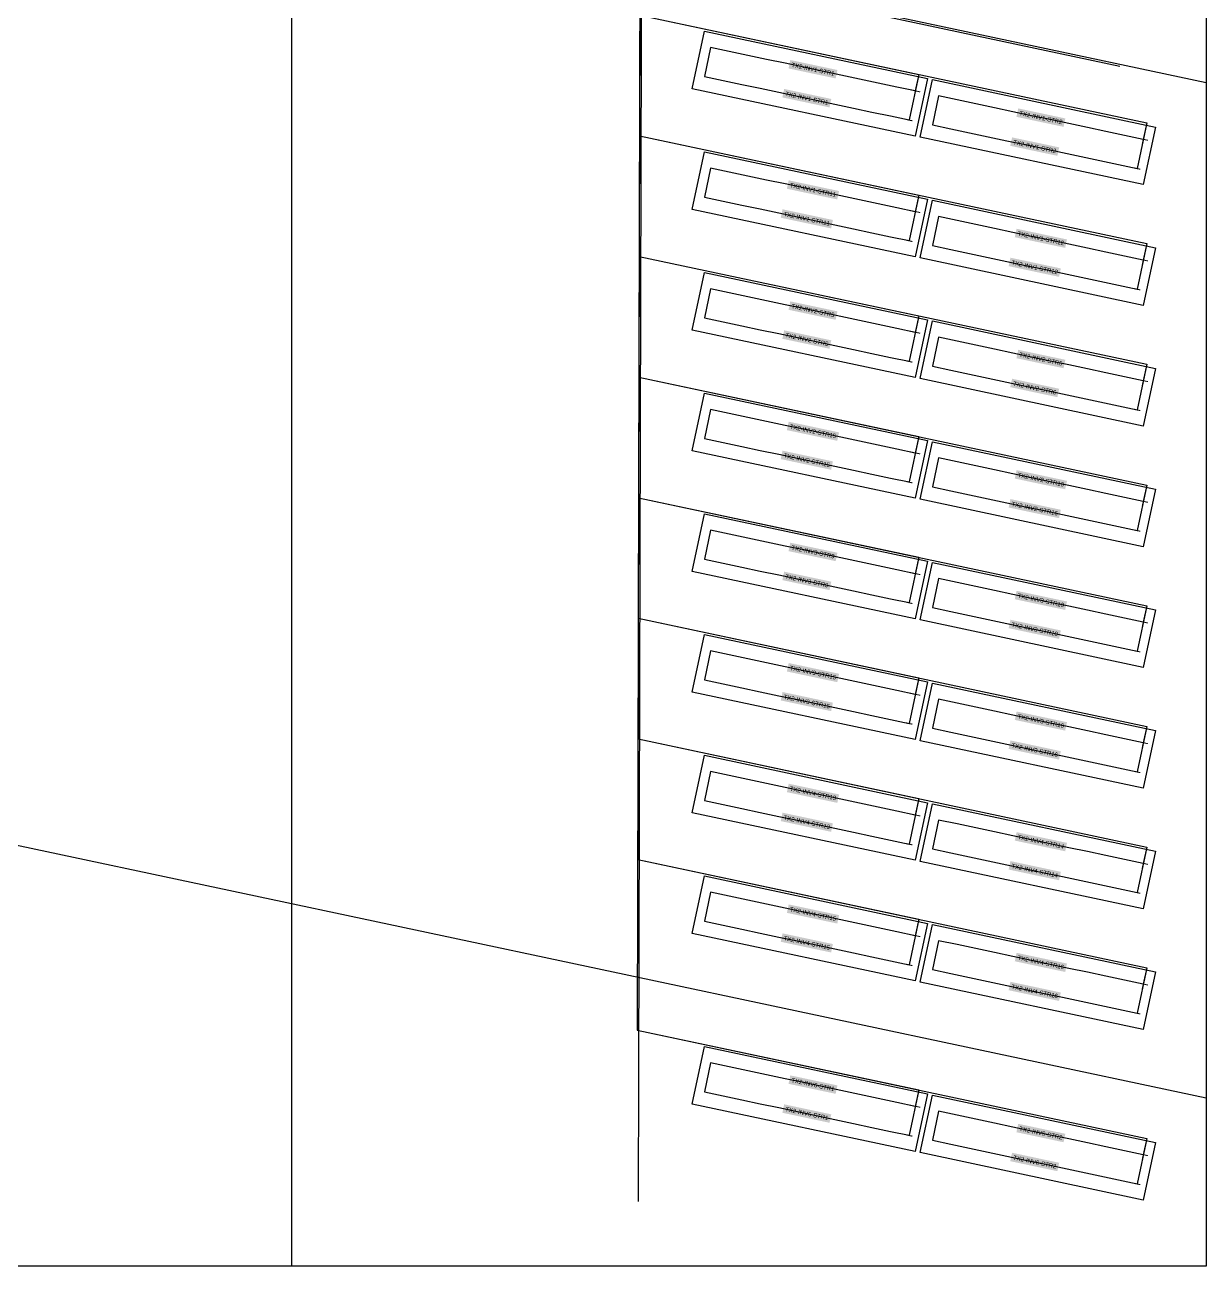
# Model space of a CAD drawing. Header units: metres. Extents: x 114 to 389, y 45 to 298.
# Drawn here: x 306.8 to 389, y 45 to 131.4 of the extents above; entities that cross this region are included whole.
import ezdxf

# ---------------------------------------------------------------- set-up
doc = ezdxf.new("R2010")
doc.units = ezdxf.units.M
doc.header["$MEASUREMENT"] = 0
for name, color, linetype in [('PVcase Corridor Center Line', 74, 'Continuous'), ('PVcase Polarity Symbols', 7, 'Continuous'), ('PVcase PV Area', 30, 'Continuous'), ('PVcase PV Modules (full frames)', 142, 'Continuous'), ('PVcase PV Modules (optimised)', 142, 'Continuous'), ('PVcase String Cables', 150, 'Continuous'), ('PVcase Stringing Numbers', 7, 'Continuous'), ('PVcase Strings', 92, 'Continuous'), ('PVcase Trenches', 7, 'Continuous')]:
    doc.layers.add(name, color=color, linetype=linetype)
doc.styles.get("Standard").update_dxf_attribs({"font": 'arial.ttf'})

# ---------------------------------------------------------------- blocks, each defined once
blk = doc.blocks.new('2P12@20DEG F FX A12 ID1 PVBlock')
at = {"layer": 'PVcase PV Modules (optimised)', "color": 0}
blk.add_polyline3d([(0, 0, 1.493), (15.51, -3.297, 1.493), (14.657, -7.308, 0), (-0.853, -4.011, 0)], close=True, dxfattribs=at)

msp = doc.modelspace()

# ---------------------------------------------------------------- linework, layer by layer
at = {"layer": 'PVcase Corridor Center Line'}
for points in [[(325.402, 45), (325.402, 242.652), (360.211, 243.65)], [(389, 127.348), (114, 185.801)], [(389, 56.696), (114, 115.149)]]:
    msp.add_lwpolyline(points, dxfattribs=at)
at = {"layer": 'PVcase PV Area'}
msp.add_lwpolyline([(114, 290.5), (389, 290.5), (389, 45), (114, 45)], close=True, dxfattribs=at)
at = {"layer": 'PVcase String Cables'}
for points in [[(115.3, 181.845), (183.325, 167.386), (183.302, 170.895), (226.746, 161.65), (304.526, 145.097), (349.618, 135.502), (349.609, 132.02), (349.588, 123.648), (384.865, 116.15), (384.621, 115.005)], [(115.3, 181.845), (183.325, 167.386), (183.302, 170.895), (226.746, 161.65), (304.526, 145.097), (349.618, 135.502), (349.609, 132.02), (349.588, 123.648), (384.865, 116.15), (384.193, 112.99)], [(115.3, 181.845), (183.325, 167.386), (183.302, 170.895), (226.746, 161.65), (304.526, 145.097), (349.618, 135.502), (349.609, 132.02), (349.588, 123.648), (369.013, 119.519), (368.77, 118.374)], [(115.3, 181.845), (183.325, 167.386), (183.302, 170.895), (226.746, 161.65), (304.526, 145.097), (349.618, 135.502), (349.609, 132.02), (349.588, 123.648), (369.013, 119.519), (368.341, 116.359)], [(115.3, 181.845), (183.325, 167.386), (183.302, 170.895), (226.746, 161.65), (304.526, 145.097), (349.618, 135.502), (349.609, 132.041), (384.865, 124.547), (384.621, 123.402)], [(115.3, 181.845), (183.325, 167.386), (183.302, 170.895), (226.746, 161.65), (304.526, 145.097), (349.618, 135.502), (349.609, 132.041), (384.865, 124.547), (384.193, 121.387)], [(115.3, 181.845), (183.325, 167.386), (183.302, 170.895), (226.746, 161.65), (304.526, 145.097), (349.618, 135.502), (349.609, 132.041), (369.013, 127.916), (368.77, 126.771)], [(115.3, 181.845), (183.325, 167.386), (183.302, 170.895), (226.746, 161.65), (304.526, 145.097), (349.618, 135.502), (349.609, 132.041), (369.013, 127.916), (368.341, 124.756)], [(115.3, 111.193), (183.788, 96.635), (183.302, 170.895), (226.746, 161.65), (304.526, 145.097), (349.618, 135.502), (349.43, 61.427), (384.865, 53.895), (384.621, 52.75)], [(115.3, 111.193), (183.788, 96.635), (183.302, 170.895), (226.746, 161.65), (304.526, 145.097), (349.618, 135.502), (349.43, 61.427), (384.865, 53.895), (384.193, 50.735)], [(115.3, 111.193), (183.788, 96.635), (183.302, 170.895), (226.746, 161.65), (304.526, 145.097), (349.618, 135.502), (349.43, 61.427), (369.013, 57.264), (368.77, 56.119)], [(115.3, 111.193), (183.788, 96.635), (183.302, 170.895), (226.746, 161.65), (304.526, 145.097), (349.618, 135.502), (349.43, 61.427), (369.013, 57.264), (368.341, 54.105)], [(115.3, 139.859), (183.6, 125.341), (183.302, 170.895), (226.746, 161.65), (304.526, 145.097), (349.618, 135.502), (349.503, 90.057), (349.46, 73.293), (384.865, 65.767), (384.621, 64.622)], [(115.3, 139.859), (183.6, 125.341), (183.302, 170.895), (226.746, 161.65), (304.526, 145.097), (349.618, 135.502), (349.503, 90.057), (349.46, 73.293), (384.865, 65.767), (384.193, 62.607)], [(115.3, 139.859), (183.6, 125.341), (183.302, 170.895), (226.746, 161.65), (304.526, 145.097), (349.618, 135.502), (349.503, 90.057), (349.46, 73.293), (369.013, 69.136), (368.77, 67.992)], [(115.3, 139.859), (183.6, 125.341), (183.302, 170.895), (226.746, 161.65), (304.526, 145.097), (349.618, 135.502), (349.503, 90.057), (349.46, 73.293), (369.013, 69.136), (368.341, 65.977)], [(115.3, 139.859), (183.6, 125.341), (183.302, 170.895), (226.746, 161.65), (304.526, 145.097), (349.618, 135.502), (349.503, 90.057), (349.482, 81.685), (384.865, 74.164), (384.621, 73.019)], [(115.3, 139.859), (183.6, 125.341), (183.302, 170.895), (226.746, 161.65), (304.526, 145.097), (349.618, 135.502), (349.503, 90.057), (349.482, 81.685), (384.865, 74.164), (384.193, 71.004)], [(115.3, 139.859), (183.6, 125.341), (183.302, 170.895), (226.746, 161.65), (304.526, 145.097), (349.618, 135.502), (349.503, 90.057), (349.482, 81.685), (369.013, 77.534), (368.77, 76.389)], [(115.3, 139.859), (183.6, 125.341), (183.302, 170.895), (226.746, 161.65), (304.526, 145.097), (349.618, 135.502), (349.503, 90.057), (349.482, 81.685), (369.013, 77.534), (368.341, 74.374)], [(115.3, 148.256), (183.545, 133.75), (183.302, 170.895), (226.746, 161.65), (304.526, 145.097), (349.618, 135.502), (349.524, 98.449), (349.503, 90.078), (384.865, 82.561), (384.621, 81.416)], [(115.3, 148.256), (183.545, 133.75), (183.302, 170.895), (226.746, 161.65), (304.526, 145.097), (349.618, 135.502), (349.524, 98.449), (349.503, 90.078), (384.865, 82.561), (384.193, 79.402)], [(115.3, 148.256), (183.545, 133.75), (183.302, 170.895), (226.746, 161.65), (304.526, 145.097), (349.618, 135.502), (349.524, 98.449), (349.503, 90.078), (369.013, 85.931), (368.77, 84.786)], [(115.3, 148.256), (183.545, 133.75), (183.302, 170.895), (226.746, 161.65), (304.526, 145.097), (349.618, 135.502), (349.524, 98.449), (349.503, 90.078), (369.013, 85.931), (368.341, 82.771)], [(115.3, 148.256), (183.545, 133.75), (183.302, 170.895), (226.746, 161.65), (304.526, 145.097), (349.618, 135.502), (349.524, 98.47), (384.865, 90.958), (384.621, 89.813)], [(115.3, 148.256), (183.545, 133.75), (183.302, 170.895), (226.746, 161.65), (304.526, 145.097), (349.618, 135.502), (349.524, 98.47), (384.865, 90.958), (384.193, 87.799)], [(115.3, 148.256), (183.545, 133.75), (183.302, 170.895), (226.746, 161.65), (304.526, 145.097), (349.618, 135.502), (349.524, 98.47), (369.013, 94.328), (368.77, 93.183)], [(115.3, 148.256), (183.545, 133.75), (183.302, 170.895), (226.746, 161.65), (304.526, 145.097), (349.618, 135.502), (349.524, 98.47), (369.013, 94.328), (368.341, 91.168)], [(115.3, 165.05), (183.435, 150.568), (183.302, 170.895), (226.746, 161.65), (304.526, 145.097), (349.618, 135.502), (349.567, 115.234), (349.546, 106.863), (384.865, 99.355), (384.621, 98.211)], [(115.3, 165.05), (183.435, 150.568), (183.302, 170.895), (226.746, 161.65), (304.526, 145.097), (349.618, 135.502), (349.567, 115.234), (349.546, 106.863), (384.865, 99.355), (384.193, 96.196)], [(115.3, 165.05), (183.435, 150.568), (183.302, 170.895), (226.746, 161.65), (304.526, 145.097), (349.618, 135.502), (349.567, 115.234), (349.546, 106.863), (369.013, 102.725), (368.77, 101.58)], [(115.3, 165.05), (183.435, 150.568), (183.302, 170.895), (226.746, 161.65), (304.526, 145.097), (349.618, 135.502), (349.567, 115.234), (349.546, 106.863), (369.013, 102.725), (368.341, 99.565)], [(115.3, 165.05), (183.435, 150.568), (183.302, 170.895), (226.746, 161.65), (304.526, 145.097), (349.618, 135.502), (349.567, 115.255), (384.865, 107.753), (384.621, 106.608)], [(115.3, 165.05), (183.435, 150.568), (183.302, 170.895), (226.746, 161.65), (304.526, 145.097), (349.618, 135.502), (349.567, 115.255), (384.865, 107.753), (384.193, 104.593)], [(115.3, 165.05), (183.435, 150.568), (183.302, 170.895), (226.746, 161.65), (304.526, 145.097), (349.618, 135.502), (349.567, 115.255), (369.013, 111.122), (368.77, 109.977)], [(115.3, 165.05), (183.435, 150.568), (183.302, 170.895), (226.746, 161.65), (304.526, 145.097), (349.618, 135.502), (349.567, 115.255), (369.013, 111.122), (368.341, 107.962)]]:
    msp.add_lwpolyline(points, dxfattribs=at)
at = {"layer": 'PVcase Strings'}
for points in [[(368.77, 126.771), (367.476, 127.046), (366.181, 127.321), (364.887, 127.596), (363.593, 127.872), (362.299, 128.147), (361.005, 128.422), (359.711, 128.697), (358.417, 128.972), (357.123, 129.247), (355.829, 129.522), (354.535, 129.797), (354.106, 127.782), (355.4, 127.507), (356.695, 127.232), (357.989, 126.957), (359.283, 126.682), (360.577, 126.407), (361.871, 126.132), (363.165, 125.857), (364.459, 125.582), (365.753, 125.307), (367.047, 125.032), (368.341, 124.756)], [(384.621, 123.402), (383.327, 123.677), (382.033, 123.952), (380.739, 124.227), (379.445, 124.502), (378.151, 124.777), (376.857, 125.052), (375.563, 125.327), (374.269, 125.602), (372.975, 125.877), (371.681, 126.153), (370.386, 126.428), (369.958, 124.413), (371.252, 124.138), (372.546, 123.863), (373.84, 123.588), (375.135, 123.313), (376.429, 123.037), (377.723, 122.762), (379.017, 122.487), (380.311, 122.212), (381.605, 121.937), (382.899, 121.662), (384.193, 121.387)], [(368.77, 118.374), (367.476, 118.649), (366.181, 118.924), (364.887, 119.199), (363.593, 119.474), (362.299, 119.75), (361.005, 120.025), (359.711, 120.3), (358.417, 120.575), (357.123, 120.85), (355.829, 121.125), (354.535, 121.4), (354.106, 119.385), (355.4, 119.11), (356.695, 118.835), (357.989, 118.56), (359.283, 118.285), (360.577, 118.01), (361.871, 117.735), (363.165, 117.46), (364.459, 117.185), (365.753, 116.91), (367.047, 116.634), (368.341, 116.359)], [(384.621, 115.005), (383.327, 115.28), (382.033, 115.555), (380.739, 115.83), (379.445, 116.105), (378.151, 116.38), (376.857, 116.655), (375.563, 116.93), (374.269, 117.205), (372.975, 117.48), (371.681, 117.755), (370.386, 118.031), (369.958, 116.016), (371.252, 115.741), (372.546, 115.466), (373.84, 115.191), (375.135, 114.915), (376.429, 114.64), (377.723, 114.365), (379.017, 114.09), (380.311, 113.815), (381.605, 113.54), (382.899, 113.265), (384.193, 112.99)], [(368.77, 109.977), (367.476, 110.252), (366.181, 110.527), (364.887, 110.802), (363.593, 111.077), (362.299, 111.352), (361.005, 111.627), (359.711, 111.903), (358.417, 112.178), (357.123, 112.453), (355.829, 112.728), (354.535, 113.003), (354.106, 110.988), (355.4, 110.713), (356.695, 110.438), (357.989, 110.163), (359.283, 109.888), (360.577, 109.613), (361.871, 109.338), (363.165, 109.063), (364.459, 108.787), (365.753, 108.512), (367.047, 108.237), (368.341, 107.962)], [(384.621, 106.608), (383.327, 106.883), (382.033, 107.158), (380.739, 107.433), (379.445, 107.708), (378.151, 107.983), (376.857, 108.258), (375.563, 108.533), (374.269, 108.808), (372.975, 109.083), (371.681, 109.358), (370.386, 109.633), (369.958, 107.619), (371.252, 107.344), (372.546, 107.068), (373.84, 106.793), (375.135, 106.518), (376.429, 106.243), (377.723, 105.968), (379.017, 105.693), (380.311, 105.418), (381.605, 105.143), (382.899, 104.868), (384.193, 104.593)], [(368.77, 101.58), (367.476, 101.855), (366.181, 102.13), (364.887, 102.405), (363.593, 102.68), (362.299, 102.955), (361.005, 103.23), (359.711, 103.505), (358.417, 103.781), (357.123, 104.056), (355.829, 104.331), (354.535, 104.606), (354.106, 102.591), (355.4, 102.316), (356.695, 102.041), (357.989, 101.766), (359.283, 101.491), (360.577, 101.216), (361.871, 100.941), (363.165, 100.665), (364.459, 100.39), (365.753, 100.115), (367.047, 99.84), (368.341, 99.565)], [(384.621, 98.211), (383.327, 98.486), (382.033, 98.761), (380.739, 99.036), (379.445, 99.311), (378.151, 99.586), (376.857, 99.861), (375.563, 100.136), (374.269, 100.411), (372.975, 100.686), (371.681, 100.961), (370.386, 101.236), (369.958, 99.221), (371.252, 98.946), (372.546, 98.671), (373.84, 98.396), (375.135, 98.121), (376.429, 97.846), (377.723, 97.571), (379.017, 97.296), (380.311, 97.021), (381.605, 96.746), (382.899, 96.471), (384.193, 96.196)], [(368.77, 93.183), (367.476, 93.458), (366.181, 93.733), (364.887, 94.008), (363.593, 94.283), (362.299, 94.558), (361.005, 94.833), (359.711, 95.108), (358.417, 95.383), (357.123, 95.658), (355.829, 95.934), (354.535, 96.209), (354.106, 94.194), (355.4, 93.919), (356.695, 93.644), (357.989, 93.369), (359.283, 93.094), (360.577, 92.818), (361.871, 92.543), (363.165, 92.268), (364.459, 91.993), (365.753, 91.718), (367.047, 91.443), (368.341, 91.168)], [(384.621, 89.813), (383.327, 90.089), (382.033, 90.364), (380.739, 90.639), (379.445, 90.914), (378.151, 91.189), (376.857, 91.464), (375.563, 91.739), (374.269, 92.014), (372.975, 92.289), (371.681, 92.564), (370.386, 92.839), (369.958, 90.824), (371.252, 90.549), (372.546, 90.274), (373.84, 89.999), (375.135, 89.724), (376.429, 89.449), (377.723, 89.174), (379.017, 88.899), (380.311, 88.624), (381.605, 88.349), (382.899, 88.074), (384.193, 87.799)], [(368.77, 84.786), (367.476, 85.061), (366.181, 85.336), (364.887, 85.611), (363.593, 85.886), (362.299, 86.161), (361.005, 86.436), (359.711, 86.711), (358.417, 86.986), (357.123, 87.261), (355.829, 87.536), (354.535, 87.811), (354.106, 85.797), (355.4, 85.522), (356.695, 85.247), (357.989, 84.972), (359.283, 84.696), (360.577, 84.421), (361.871, 84.146), (363.165, 83.871), (364.459, 83.596), (365.753, 83.321), (367.047, 83.046), (368.341, 82.771)], [(384.621, 81.416), (383.327, 81.691), (382.033, 81.966), (380.739, 82.242), (379.445, 82.517), (378.151, 82.792), (376.857, 83.067), (375.563, 83.342), (374.269, 83.617), (372.975, 83.892), (371.681, 84.167), (370.386, 84.442), (369.958, 82.427), (371.252, 82.152), (372.546, 81.877), (373.84, 81.602), (375.135, 81.327), (376.429, 81.052), (377.723, 80.777), (379.017, 80.502), (380.311, 80.227), (381.605, 79.952), (382.899, 79.677), (384.193, 79.402)], [(368.77, 76.389), (367.476, 76.664), (366.181, 76.939), (364.887, 77.214), (363.593, 77.489), (362.299, 77.764), (361.005, 78.039), (359.711, 78.314), (358.417, 78.589), (357.123, 78.864), (355.829, 79.139), (354.535, 79.414), (354.106, 77.4), (355.4, 77.125), (356.695, 76.849), (357.989, 76.574), (359.283, 76.299), (360.577, 76.024), (361.871, 75.749), (363.165, 75.474), (364.459, 75.199), (365.753, 74.924), (367.047, 74.649), (368.341, 74.374)], [(384.621, 73.019), (383.327, 73.294), (382.033, 73.569), (380.739, 73.844), (379.445, 74.12), (378.151, 74.395), (376.857, 74.67), (375.563, 74.945), (374.269, 75.22), (372.975, 75.495), (371.681, 75.77), (370.386, 76.045), (369.958, 74.03), (371.252, 73.755), (372.546, 73.48), (373.84, 73.205), (375.135, 72.93), (376.429, 72.655), (377.723, 72.38), (379.017, 72.105), (380.311, 71.83), (381.605, 71.555), (382.899, 71.28), (384.193, 71.004)], [(368.77, 67.992), (367.476, 68.267), (366.181, 68.542), (364.887, 68.817), (363.593, 69.092), (362.299, 69.367), (361.005, 69.642), (359.711, 69.917), (358.417, 70.192), (357.123, 70.467), (355.829, 70.742), (354.535, 71.017), (354.106, 69.002), (355.4, 68.727), (356.695, 68.452), (357.989, 68.177), (359.283, 67.902), (360.577, 67.627), (361.871, 67.352), (363.165, 67.077), (364.459, 66.802), (365.753, 66.527), (367.047, 66.252), (368.341, 65.977)], [(384.621, 64.622), (383.327, 64.897), (382.033, 65.172), (380.739, 65.447), (379.445, 65.722), (378.151, 65.997), (376.857, 66.273), (375.563, 66.548), (374.269, 66.823), (372.975, 67.098), (371.681, 67.373), (370.386, 67.648), (369.958, 65.633), (371.252, 65.358), (372.546, 65.083), (373.84, 64.808), (375.135, 64.533), (376.429, 64.258), (377.723, 63.983), (379.017, 63.708), (380.311, 63.433), (381.605, 63.157), (382.899, 62.882), (384.193, 62.607)], [(368.77, 56.119), (367.476, 56.394), (366.181, 56.669), (364.887, 56.945), (363.593, 57.22), (362.299, 57.495), (361.005, 57.77), (359.711, 58.045), (358.417, 58.32), (357.123, 58.595), (355.829, 58.87), (354.535, 59.145), (354.106, 57.13), (355.4, 56.855), (356.695, 56.58), (357.989, 56.305), (359.283, 56.03), (360.577, 55.755), (361.871, 55.48), (363.165, 55.205), (364.459, 54.93), (365.753, 54.655), (367.047, 54.38), (368.341, 54.105)], [(384.621, 52.75), (383.327, 53.025), (382.033, 53.3), (380.739, 53.575), (379.445, 53.85), (378.151, 54.125), (376.857, 54.4), (375.563, 54.675), (374.269, 54.95), (372.975, 55.226), (371.681, 55.501), (370.386, 55.776), (369.958, 53.761), (371.252, 53.486), (372.546, 53.211), (373.84, 52.936), (375.135, 52.661), (376.429, 52.386), (377.723, 52.11), (379.017, 51.835), (380.311, 51.56), (381.605, 51.285), (382.899, 51.01), (384.193, 50.735)]]:
    msp.add_lwpolyline(points, dxfattribs=at)
at = {"layer": 'PVcase Trenches'}
for points in [[(350, 246.5), (349.5, 49.5)], [(117.5, 185), (383, 128.5)]]:
    msp.add_lwpolyline(points, dxfattribs=at)

# ---------------------------------------------------------------- block references
at = {"layer": 'PVcase PV Modules (full frames)', "color": 144, "true_color": 0x007ca5}
for p in [(354.11, 130.931, 0.8), (369.961, 127.561, 0.8), (354.11, 122.534, 0.8), (369.961, 119.164, 0.8), (354.11, 114.136, 0.8), (369.961, 110.767, 0.8), (354.11, 105.739, 0.8), (369.961, 102.37, 0.8), (354.11, 97.342, 0.8), (369.961, 93.973, 0.8), (354.11, 88.945, 0.8), (369.961, 85.576, 0.8), (354.11, 80.548, 0.8), (369.961, 77.179, 0.8), (354.11, 72.151, 0.8), (369.961, 68.782, 0.8), (354.11, 60.279, 0.8), (369.961, 56.909, 0.8)]:
    msp.add_blockref('2P12@20DEG F FX A12 ID1 PVBlock', p, dxfattribs=at)

# ---------------------------------------------------------------- texts
at = {"layer": 'PVcase Polarity Symbols', "color": 1, "char_height": 0.7, "attachment_point": 5, "rotation": 348}
for insert in [(368.77, 126.771), (384.621, 123.402), (368.77, 118.374), (384.621, 115.005), (368.77, 109.977), (384.621, 106.608), (368.77, 101.58), (384.621, 98.211), (368.77, 93.183), (384.621, 89.813), (368.77, 84.786), (384.621, 81.416), (368.77, 76.389), (384.621, 73.019), (368.77, 67.992), (384.621, 64.622), (368.77, 56.119), (384.621, 52.75)]:
    msp.add_mtext('＋', dxfattribs=dict(at, insert=insert))
at = {"layer": 'PVcase Polarity Symbols', "color": 7, "char_height": 0.7, "attachment_point": 5, "rotation": 348}
for insert in [(368.341, 124.756), (384.193, 121.387), (368.341, 116.359), (384.193, 112.99), (368.341, 107.962), (384.193, 104.593), (368.341, 99.565), (384.193, 96.196), (368.341, 91.168), (384.193, 87.799), (368.341, 82.771), (384.193, 79.402), (368.341, 74.374), (384.193, 71.004), (368.341, 65.977), (384.193, 62.607), (368.341, 54.105), (384.193, 50.735)]:
    msp.add_mtext('−', dxfattribs=dict(at, insert=insert))
at = {"layer": 'PVcase Stringing Numbers', "color": 18, "true_color": 0x000000, "char_height": 0.3, "attachment_point": 5, "rotation": 348, "bg_fill": 1, "box_fill_scale": 1.5, "bg_fill_color": 7, "bg_fill_true_color": 16777215, "bg_fill_transparency": 0}
for s, insert in [('TX2-INV1-STR1', (361.652, 128.284)), ('TX2-INV1-STR1', (361.224, 126.269)), ('TX2-INV1-STR2', (377.504, 124.915)), ('TX2-INV1-STR2', (377.076, 122.9)), ('TX2-INV1-STR11', (361.652, 119.887)), ('TX2-INV1-STR11', (361.224, 117.872)), ('TX2-INV1-STR12', (377.504, 116.518)), ('TX2-INV1-STR12', (377.076, 114.503)), ('TX2-INV2-STR5', (361.652, 111.49)), ('TX2-INV2-STR5', (361.224, 109.475)), ('TX2-INV2-STR6', (377.504, 108.121)), ('TX2-INV2-STR6', (377.076, 106.106)), ('TX2-INV2-STR15', (361.652, 103.093)), ('TX2-INV2-STR15', (361.224, 101.078)), ('TX2-INV2-STR16', (377.504, 99.723)), ('TX2-INV2-STR16', (377.076, 97.709)), ('TX2-INV3-STR9', (361.652, 94.696)), ('TX2-INV3-STR9', (361.224, 92.681)), ('TX2-INV3-STR10', (377.504, 91.326)), ('TX2-INV3-STR10', (377.076, 89.312)), ('TX2-INV3-STR15', (361.652, 86.299)), ('TX2-INV3-STR15', (361.224, 84.284)), ('TX2-INV3-STR16', (377.504, 82.929)), ('TX2-INV3-STR16', (377.076, 80.914)), ('TX2-INV4-STR13', (361.652, 77.902)), ('TX2-INV4-STR13', (361.224, 75.887)), ('TX2-INV4-STR14', (377.504, 74.532)), ('TX2-INV4-STR14', (377.076, 72.517)), ('TX2-INV4-STR15', (361.652, 69.504)), ('TX2-INV4-STR15', (361.224, 67.49)), ('TX2-INV4-STR16', (377.504, 66.135)), ('TX2-INV4-STR16', (377.076, 64.12)), ('TX2-INV6-STR1', (361.652, 57.632)), ('TX2-INV6-STR1', (361.224, 55.617)), ('TX2-INV6-STR2', (377.504, 54.263)), ('TX2-INV6-STR2', (377.076, 52.248))]:
    msp.add_mtext(s, dxfattribs=dict(at, insert=insert))

doc.saveas('drawing.dxf')
